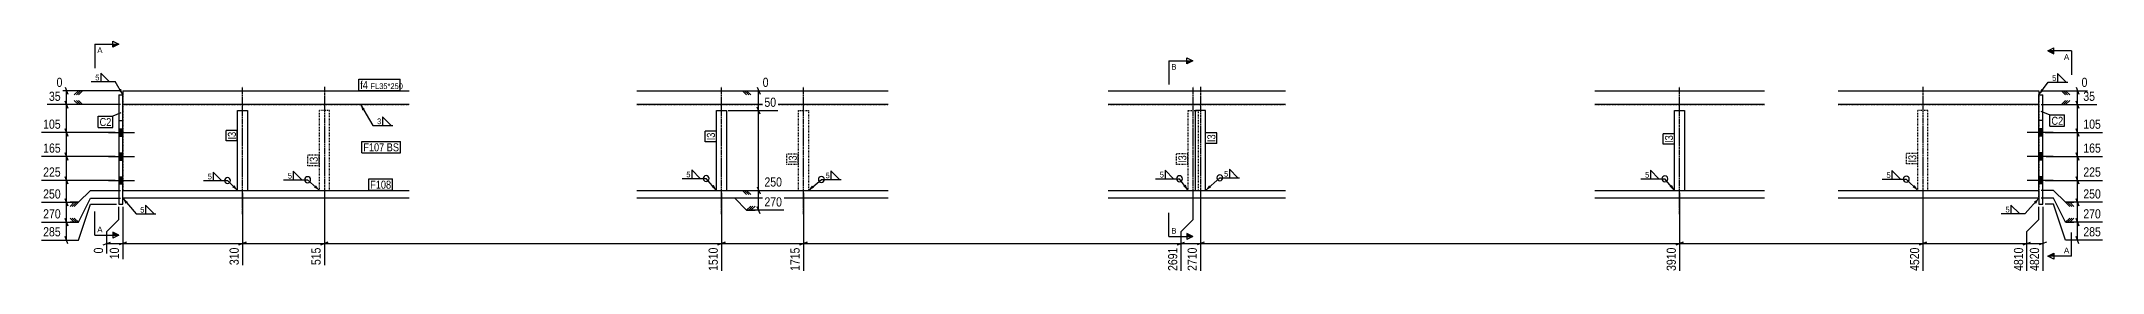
# Model space of a CAD drawing. Header units: millimetres. Extents: x 9 to 44382, y 10 to 1769.
# Drawn here: x 39218 to 44382, y 10 to 591 of the extents above; entities that cross this region are included whole.
import ezdxf

# ---------------------------------------------------------------- set-up
doc = ezdxf.new("R2010")
doc.units = ezdxf.units.MM
doc.linetypes.add('DXK_LINE_DOT2', pattern=[3.9198, 1.9599, -1.9599])
doc.linetypes.add('DXK_LINE_DOT3', pattern=[5.9187, 2.979, -0.9799, 0.9799, -0.9799])
for name, color, linetype in [('MÅLSÆTNING', 7, 'Continuous'), ('STÅL', 7, 'Continuous'), ('TEKST', 7, 'Continuous')]:
    doc.layers.add(name, color=color, linetype=linetype)
doc.styles.add('Arial', font='ARIAL.TTF', dxfattribs={"height": 0.2})
doc.styles.add('Arial Narrow', font='ARIALN.TTF', dxfattribs={"height": 0.2})

msp = doc.modelspace()

# ---------------------------------------------------------------- hatches: boundary and pattern name
at = {"layer": 'STÅL', "linetype": 'Continuous'}
for points in [[(39422.4, 352.6), (39422.4, 370.6), (39412.4, 370.6), (39412.4, 352.6)], [(39422.4, 352.6), (39422.4, 370.6), (39412.4, 370.6), (39412.4, 352.6)], [(44232.4, 352.6), (44232.4, 370.6), (44222.4, 370.6), (44222.4, 352.6)], [(44232.4, 352.6), (44232.4, 370.6), (44222.4, 370.6), (44222.4, 352.6)], [(39422.4, 292.6), (39422.4, 310.6), (39412.4, 310.6), (39412.4, 292.6)], [(39422.4, 292.6), (39422.4, 310.6), (39412.4, 310.6), (39412.4, 292.6)], [(44232.4, 292.6), (44232.4, 310.6), (44222.4, 310.6), (44222.4, 292.6)], [(44232.4, 292.6), (44232.4, 310.6), (44222.4, 310.6), (44222.4, 292.6)], [(39422.4, 232.6), (39422.4, 250.6), (39412.4, 250.6), (39412.4, 232.6)], [(39422.4, 232.6), (39422.4, 250.6), (39412.4, 250.6), (39412.4, 232.6)], [(44232.4, 232.6), (44232.4, 250.6), (44222.4, 250.6), (44222.4, 232.6)], [(44232.4, 232.6), (44232.4, 250.6), (44222.4, 250.6), (44222.4, 232.6)]]:
    msp.add_hatch(color=96, dxfattribs=at).paths.add_polyline_path(points)
at = {"layer": 'TEKST', "linetype": 'Continuous'}
for points in [[(39418.1, 471.4), (39422.4, 456.6), (39411.6, 467.6)], [(40022.5, 416.8), (40018.1, 431.6), (40029, 420.6)], [(40022.5, 416.8), (40018.1, 431.6), (40029, 420.6)], [(39701.8, 229.8), (39709.9, 216.6), (39696.6, 224.4)], [(39906.3, 229.4), (39914.9, 216.6), (39901.3, 223.9)], [(40902.8, 230.3), (40909.9, 216.6), (40897.2, 225.4)], [(41153.8, 223.4), (41139.9, 216.6), (41149, 229.1)], [(42085.1, 230.9), (42090.9, 216.6), (42079.1, 226.5)], [(42148.6, 223.7), (42134.9, 216.6), (42143.7, 229.3)], [(43303.1, 230.5), (43309.9, 216.6), (43297.4, 225.6)], [(43911.3, 229.7), (43919.5, 216.6), (43906.1, 224.3)], [(39429.4, 182.8), (39422.4, 196.6), (39435, 187.6)], [(44209.6, 187.9), (44222.4, 196.6), (44215.2, 182.9)]]:
    msp.add_hatch(color=3, dxfattribs=at).paths.add_polyline_path(points)

# ---------------------------------------------------------------- linework, layer by layer
at = {"layer": 'MÅLSÆTNING', "color": 7, "linetype": 'Continuous'}
for p, q in [((39416.4, 466.6), (39256.5, 466.6)), ((39277.7, 475.6), (39284.9, 457.6)), ((39281.3, 431.6), (39281.3, 466.6)), ((39311.3, 466.6), (39300.8, 456.1)), ((39321.8, 466.6), (39300.8, 466.6)), ((39316.6, 466.6), (39306.1, 456.1)), ((39321.8, 466.6), (39311.3, 456.1)), ((40948.7, 466.6), (41040, 466.6)), ((40974.7, 466.6), (40985.2, 456.1)), ((40974.7, 466.6), (40995.7, 466.6)), ((40979.9, 466.6), (40990.4, 456.1)), ((40985.2, 466.6), (40995.7, 456.1)), ((41011.6, 475.6), (41018.8, 457.6)), ((41015.2, 416.6), (41015.2, 466.6)), ((44278.6, 466.6), (44289.1, 456.1)), ((44278.6, 466.6), (44299.6, 466.6)), ((44283.9, 466.6), (44294.4, 456.1)), ((44289.1, 466.6), (44299.6, 456.1)), ((39416.4, 431.6), (39233.1, 431.6)), ((39416.4, 431.6), (39233.1, 431.6)), ((39284.9, 422.6), (39277.7, 440.6)), ((39311.3, 431.6), (39300.8, 442.1)), ((39311.3, 431.6), (39300.8, 442.1)), ((39321.8, 431.6), (39300.8, 431.6)), ((39321.8, 431.6), (39300.8, 431.6)), ((39316.6, 431.6), (39306.1, 442.1)), ((39316.6, 431.6), (39306.1, 442.1)), ((39321.8, 431.6), (39311.3, 442.1)), ((39321.8, 431.6), (39311.3, 442.1)), ((40939.2, 416.6), (41063.4, 416.6)), ((40939.2, 416.6), (41063.4, 416.6)), ((41018.8, 407.6), (41011.6, 425.6)), ((41018.8, 407.6), (41011.6, 425.6)), ((41015.2, 216.6), (41015.2, 416.6)), ((44228.4, 431.6), (44367.3, 431.6)), ((44278.6, 431.6), (44289.1, 442.1)), ((44278.6, 431.6), (44289.1, 442.1)), ((44278.6, 431.6), (44299.6, 431.6)), ((44278.6, 431.6), (44299.6, 431.6)), ((44283.9, 431.6), (44294.4, 442.1)), ((44283.9, 431.6), (44294.4, 442.1)), ((44289.1, 431.6), (44299.6, 442.1)), ((44289.1, 431.6), (44299.6, 442.1)), ((44315.5, 440.6), (44322.7, 422.6)), ((44319.1, 361.6), (44319.1, 431.6)), ((44238.4, 361.6), (44382, 361.6)), ((44322.7, 352.6), (44315.5, 370.6)), ((44315.5, 310.6), (44322.7, 292.6)), ((44240.9, 301.6), (44382, 301.6)), ((44319.1, 241.6), (44319.1, 301.6)), ((39311.3, 186.6), (39341.3, 216.6)), ((39311.3, 186.6), (39341.3, 216.6)), ((39341.3, 216.6), (39416.4, 216.6)), ((39341.3, 216.6), (39416.4, 216.6)), ((39722.4, 210.6), (39722.4, 29)), ((39722.4, 210.6), (39722.4, 29)), ((39927.4, 210.6), (39927.4, 29)), ((39927.4, 210.6), (39927.4, 29)), ((40922.4, 210.6), (40922.4, 14.4)), ((40922.4, 210.6), (40922.4, 14.4)), ((40948.7, 216.6), (41078, 216.6)), ((40948.7, 216.6), (41078, 216.6)), ((40974.7, 216.6), (40985.2, 206.1)), ((40974.7, 216.6), (40995.7, 216.6)), ((40974.7, 216.6), (40985.2, 206.1)), ((40974.7, 216.6), (40995.7, 216.6)), ((40979.9, 216.6), (40990.4, 206.1)), ((40979.9, 216.6), (40990.4, 206.1)), ((40985.2, 216.6), (40995.7, 206.1)), ((40985.2, 216.6), (40995.7, 206.1)), ((41011.6, 225.6), (41018.8, 207.6)), ((41011.6, 225.6), (41018.8, 207.6)), ((41015.2, 166.6), (41015.2, 216.6)), ((41127.4, 210.6), (41127.4, 14.4)), ((41127.4, 210.6), (41127.4, 14.4)), ((42103.4, 143.1), (42103.4, 210.6)), ((42103.4, 143.1), (42103.4, 210.6)), ((42122.4, 210.6), (42122.4, 14.4)), ((42122.4, 210.6), (42122.4, 14.4)), ((43322.4, 210.6), (43322.4, 14.4)), ((43322.4, 210.6), (43322.4, 14.4)), ((43932, 210.6), (43932, 14.4)), ((43932, 210.6), (43932, 14.4)), ((44259.1, 216.6), (44228.4, 216.6)), ((44259.1, 216.6), (44228.4, 216.6)), ((44238.4, 241.6), (44382, 241.6)), ((44238.4, 241.6), (44382, 241.6)), ((44289.1, 186.6), (44259.1, 216.6)), ((44289.1, 186.6), (44259.1, 216.6)), ((44322.7, 232.6), (44315.5, 250.6)), ((44315.5, 250.6), (44322.7, 232.6)), ((44319.1, 186.6), (44319.1, 241.6)), ((39311.3, 186.6), (39300.8, 176.1)), ((39311.3, 186.6), (39300.8, 176.1)), ((39311.3, 136.6), (39341.3, 196.6)), ((39311.3, 136.6), (39341.3, 196.6)), ((39311.3, 91.6), (39341.3, 181.6)), ((39341.3, 196.6), (39416.4, 196.6)), ((39341.3, 196.6), (39416.4, 196.6)), ((39341.3, 181.6), (39406.4, 181.6)), ((39412.4, 143.1), (39412.4, 175.6)), ((39422.4, 175.6), (39422.4, 43.7)), ((39422.4, 175.6), (39422.4, 43.7)), ((40955.2, 196.6), (40948.7, 196.6)), ((40985.2, 166.6), (40955.2, 196.6)), ((40985.2, 166.6), (40995.7, 177.1)), ((41078, 166.6), (40985.2, 166.6)), ((40985.2, 166.6), (41006.2, 166.6)), ((40990.4, 166.6), (41000.9, 177.1)), ((40995.7, 166.6), (41006.2, 177.1)), ((41018.8, 157.6), (41011.6, 175.6)), ((44222.4, 143.1), (44222.4, 175.6)), ((44222.4, 143.1), (44222.4, 175.6)), ((44259.1, 196.6), (44228.4, 196.6)), ((44259.1, 196.6), (44228.4, 196.6)), ((44232.4, 175.6), (44232.4, 14.4)), ((44259.1, 181.6), (44238.4, 181.6)), ((44289.1, 136.6), (44259.1, 196.6)), ((44289.1, 136.6), (44259.1, 196.6)), ((44289.1, 91.6), (44259.1, 181.6)), ((44382, 186.6), (44289.1, 186.6)), ((44289.1, 186.6), (44299.6, 176.1)), ((44289.1, 186.6), (44310.1, 186.6)), ((44382, 186.6), (44289.1, 186.6)), ((44289.1, 186.6), (44299.6, 176.1)), ((44289.1, 186.6), (44310.1, 186.6)), ((44294.4, 186.6), (44304.9, 176.1)), ((44294.4, 186.6), (44304.9, 176.1)), ((44299.6, 186.6), (44310.1, 176.1)), ((44299.6, 186.6), (44310.1, 176.1)), ((44322.7, 177.6), (44315.5, 195.6)), ((44315.5, 195.6), (44322.7, 177.6)), ((44319.1, 136.6), (44319.1, 186.6)), ((39218.5, 136.6), (39311.3, 136.6)), ((39277.7, 145.6), (39284.9, 127.6)), ((39281.3, 91.6), (39281.3, 136.6)), ((39300.8, 136.6), (39290.3, 147.1)), ((39311.3, 136.6), (39290.3, 136.6)), ((39306.1, 136.6), (39295.6, 147.1)), ((39311.3, 136.6), (39300.8, 147.1)), ((39311.3, 136.6), (39300.8, 147.1)), ((39382.4, 113.1), (39412.4, 143.1)), ((39382.4, 58.3), (39382.4, 113.1)), ((42073.4, 113.1), (42103.4, 143.1)), ((42073.4, 113.1), (42103.4, 143.1)), ((42073.4, 14.4), (42073.4, 113.1)), ((44192.4, 113.1), (44222.4, 143.1)), ((44192.4, 113.1), (44222.4, 143.1)), ((44192.4, 14.4), (44192.4, 113.1)), ((44289.1, 136.6), (44299.6, 147.1)), ((44289.1, 136.6), (44299.6, 147.1)), ((44382, 136.6), (44289.1, 136.6)), ((44289.1, 136.6), (44310.1, 136.6)), ((44382, 136.6), (44289.1, 136.6)), ((44289.1, 136.6), (44310.1, 136.6)), ((44294.4, 136.6), (44304.9, 147.1)), ((44294.4, 136.6), (44304.9, 147.1)), ((44299.6, 136.6), (44310.1, 147.1)), ((44299.6, 136.6), (44310.1, 147.1)), ((44322.7, 127.6), (44315.5, 145.6)), ((44315.5, 145.6), (44322.7, 127.6)), ((44319.1, 91.6), (44319.1, 136.6)), ((39218.5, 91.6), (39311.3, 91.6)), ((39284.9, 82.6), (39277.7, 100.6)), ((39373.4, 79.5), (39391.4, 86.7)), ((39382.4, 83.1), (39422.4, 83.1)), ((39431.4, 86.7), (39413.4, 79.5)), ((39431.4, 86.7), (39413.4, 79.5)), ((39422.4, 83.1), (39722.4, 83.1)), ((39731.4, 86.7), (39713.4, 79.5)), ((39713.4, 79.5), (39731.4, 86.7)), ((39722.4, 83.1), (39927.4, 83.1)), ((39936.4, 86.7), (39918.4, 79.5)), ((39918.4, 79.5), (39936.4, 86.7)), ((39927.4, 83.1), (40922.4, 83.1)), ((40931.4, 86.7), (40913.4, 79.5)), ((40913.4, 79.5), (40931.4, 86.7)), ((40922.4, 83.1), (41127.4, 83.1)), ((41136.4, 86.7), (41118.4, 79.5)), ((41118.4, 79.5), (41136.4, 86.7)), ((41127.4, 83.1), (42073.4, 83.1)), ((42064.4, 79.5), (42082.4, 86.7)), ((42131.4, 86.7), (42113.4, 79.5)), ((42131.4, 86.7), (42113.4, 79.5)), ((42122.4, 83.1), (43322.4, 83.1)), ((43331.4, 86.7), (43313.4, 79.5)), ((43313.4, 79.5), (43331.4, 86.7)), ((43322.4, 83.1), (43932, 83.1)), ((43941, 86.7), (43923, 79.5)), ((43923, 79.5), (43941, 86.7)), ((44183.4, 79.5), (44201.4, 86.7)), ((44192.4, 83.1), (44232.4, 83.1)), ((44241.4, 86.7), (44223.4, 79.5)), ((44382, 91.6), (44289.1, 91.6)), ((44322.7, 82.6), (44315.5, 100.6))]:
    msp.add_line(p, q, dxfattribs=at)
at = {"layer": 'STÅL', "color": 2, "linetype": 'Continuous'}
for p, q in [((39422.4, 466.6), (39422.4, 456.6)), ((39422.4, 466.6), (40139.9, 466.6)), ((40709.9, 466.6), (41339.9, 466.6)), ((41890.9, 466.6), (42334.9, 466.6)), ((43109.9, 466.6), (43534.9, 466.6)), ((43719.5, 466.6), (44222.4, 466.6)), ((44222.4, 466.6), (44222.4, 456.6)), ((39412.4, 456.6), (39412.4, 181.6)), ((39412.4, 456.6), (39422.4, 456.6)), ((39422.4, 216.6), (39422.4, 456.6)), ((40139.9, 431.6), (39422.4, 431.6)), ((39709.9, 216.6), (39709.9, 416.6)), ((39709.9, 416.6), (39734.9, 416.6)), ((39734.9, 416.6), (39734.9, 216.6)), ((41339.9, 431.6), (40709.9, 431.6)), ((40909.9, 216.6), (40909.9, 416.6)), ((40909.9, 416.6), (40934.9, 416.6)), ((40934.9, 416.6), (40934.9, 216.6)), ((42334.9, 431.6), (41890.9, 431.6)), ((42109.9, 216.6), (42109.9, 416.6)), ((42134.9, 416.6), (42109.9, 416.6)), ((42134.9, 216.6), (42134.9, 416.6)), ((43534.9, 431.6), (43109.9, 431.6)), ((43309.9, 216.6), (43309.9, 416.6)), ((43309.9, 416.6), (43334.9, 416.6)), ((43334.9, 416.6), (43334.9, 216.6)), ((44222.4, 431.6), (43719.5, 431.6)), ((44222.4, 216.6), (44222.4, 456.6)), ((44222.4, 456.6), (44232.4, 456.6)), ((44232.4, 181.6), (44232.4, 456.6)), ((39412.4, 391.6), (39422.4, 391.6)), ((44232.4, 391.6), (44222.4, 391.6)), ((39422.4, 196.6), (39422.4, 216.6)), ((39422.4, 216.6), (40139.9, 216.6)), ((40709.9, 216.6), (41339.9, 216.6)), ((41890.9, 216.6), (42334.9, 216.6)), ((43109.9, 216.6), (43534.9, 216.6)), ((43719.5, 216.6), (44222.4, 216.6)), ((44222.4, 216.6), (44222.4, 196.6)), ((39412.4, 181.6), (39422.4, 181.6)), ((39422.4, 181.6), (39422.4, 196.6)), ((40139.9, 196.6), (39422.4, 196.6)), ((41339.9, 196.6), (40709.9, 196.6)), ((42334.9, 196.6), (41890.9, 196.6)), ((43534.9, 196.6), (43109.9, 196.6)), ((44222.4, 196.6), (43719.5, 196.6)), ((44222.4, 196.6), (44222.4, 181.6)), ((44222.4, 181.6), (44232.4, 181.6))]:
    msp.add_line(p, q, dxfattribs=at)
at = {"layer": 'STÅL', "color": 7, "linetype": 'DXK_LINE_DOT3'}
for p, q in [((39722.4, 156.6), (39722.4, 476.6)), ((39927.4, 476.6), (39927.4, 156.6)), ((40922.4, 156.6), (40922.4, 476.6)), ((41127.4, 156.6), (41127.4, 476.6)), ((42103.4, 156.6), (42103.4, 476.6)), ((42122.4, 476.6), (42122.4, 156.6)), ((43322.4, 156.6), (43322.4, 476.6)), ((43932, 476.6), (43932, 156.6))]:
    msp.add_line(p, q, dxfattribs=at)
at = {"layer": 'STÅL', "color": 7, "linetype": 'DXK_LINE_DOT2'}
for p, q in [((39422.4, 456.6), (39422.4, 431.6)), ((39422.4, 431.6), (39422.4, 216.6)), ((39422.4, 431.6), (40139.9, 431.6)), ((39914.9, 216.6), (39914.9, 416.6)), ((39939.9, 416.6), (39914.9, 416.6)), ((39939.9, 216.6), (39939.9, 416.6)), ((40709.9, 431.6), (41339.9, 431.6)), ((40933.3, 416.6), (40933.2, 416.6)), ((41114.9, 216.6), (41114.9, 416.6)), ((41114.9, 416.6), (41139.9, 416.6)), ((41139.9, 416.6), (41139.9, 216.6)), ((41890.9, 431.6), (42334.9, 431.6)), ((42090.9, 216.6), (42090.9, 416.6)), ((42090.9, 416.6), (42111.6, 416.6)), ((42111.6, 416.6), (42111.6, 416.6)), ((42111.6, 416.6), (42115.9, 416.6)), ((42115.9, 416.6), (42115.9, 216.6)), ((43109.9, 431.6), (43534.9, 431.6)), ((43333.3, 416.6), (43333.2, 416.6)), ((43719.5, 431.6), (44222.4, 431.6)), ((43919.5, 216.6), (43919.5, 416.6)), ((43944.5, 416.6), (43919.5, 416.6)), ((43944.5, 216.6), (43944.5, 416.6)), ((44222.4, 456.6), (44222.4, 431.6)), ((44222.4, 431.6), (44222.4, 216.6)), ((39422.4, 216.6), (40139.9, 216.6)), ((39422.4, 196.6), (39422.4, 216.6)), ((40709.9, 216.6), (41339.9, 216.6)), ((41890.9, 216.6), (42334.9, 216.6)), ((43109.9, 216.6), (43534.9, 216.6)), ((43719.5, 216.6), (44222.4, 216.6)), ((44222.4, 196.6), (44222.4, 216.6))]:
    msp.add_line(p, q, dxfattribs=at)
at = {"layer": 'STÅL', "color": 96, "linetype": 'Continuous'}
for p, q in [((39386.4, 361.6), (39451.4, 361.6)), ((39386.4, 361.6), (39451.4, 361.6)), ((39412.4, 370.6), (39422.4, 370.6)), ((39412.4, 370.6), (39422.4, 370.6)), ((44258.4, 361.6), (44193.4, 361.6)), ((44258.4, 361.6), (44193.4, 361.6)), ((44232.4, 370.6), (44222.4, 370.6)), ((44232.4, 370.6), (44222.4, 370.6)), ((39412.4, 352.6), (39422.4, 352.6)), ((39412.4, 352.6), (39422.4, 352.6)), ((39412.4, 310.6), (39422.4, 310.6)), ((39412.4, 310.6), (39422.4, 310.6)), ((44232.4, 352.6), (44222.4, 352.6)), ((44232.4, 352.6), (44222.4, 352.6)), ((44232.4, 310.6), (44222.4, 310.6)), ((44232.4, 310.6), (44222.4, 310.6)), ((39386.4, 301.6), (39451.4, 301.6)), ((39386.4, 301.6), (39451.4, 301.6)), ((39412.4, 292.6), (39422.4, 292.6)), ((39412.4, 292.6), (39422.4, 292.6)), ((44258.4, 301.6), (44193.4, 301.6)), ((44258.4, 301.6), (44193.4, 301.6)), ((44232.4, 292.6), (44222.4, 292.6)), ((44232.4, 292.6), (44222.4, 292.6)), ((39386.4, 241.6), (39451.4, 241.6)), ((39386.4, 241.6), (39451.4, 241.6)), ((39412.4, 250.6), (39422.4, 250.6)), ((39412.4, 250.6), (39422.4, 250.6)), ((39412.4, 232.6), (39422.4, 232.6)), ((39412.4, 232.6), (39422.4, 232.6)), ((44258.4, 241.6), (44193.4, 241.6)), ((44258.4, 241.6), (44193.4, 241.6)), ((44232.4, 250.6), (44222.4, 250.6)), ((44232.4, 250.6), (44222.4, 250.6)), ((44232.4, 232.6), (44222.4, 232.6)), ((44232.4, 232.6), (44222.4, 232.6))]:
    msp.add_line(p, q, dxfattribs=at)
at = {"layer": 'TEKST', "color": 3, "linetype": 'Continuous'}
for p, q in [((39422.4, 456.6), (39403.2, 489.4)), ((39709.9, 216.6), (39684.8, 241.2)), ((39914.9, 216.6), (39885.5, 243.2)), ((40909.9, 216.6), (40883.7, 246.3)), ((42090.9, 216.6), (42069.6, 245.8)), ((43309.9, 216.6), (43285.5, 245.5)), ((43919.5, 216.6), (43890.2, 244.7)), ((44222.4, 196.6), (44188.2, 158.2))]:
    msp.add_line(p, q, dxfattribs=at)
for centre, start, end in [((39684.8, 241.2), 90, 270), ((39684.8, 241.2), 270, 90), ((39885.5, 243.2), 90, 270), ((39885.5, 243.2), 270, 90), ((40883.7, 246.3), 90, 270), ((40883.7, 246.3), 270, 90), ((42069.6, 245.8), 90, 270), ((42069.6, 245.8), 270, 90), ((43285.5, 245.5), 90, 270), ((43285.5, 245.5), 270, 90), ((43890.2, 244.7), 90, 270), ((43890.2, 244.7), 270, 90)]:
    msp.add_arc(centre, 7.5, start, end, dxfattribs=at)

# ---------------------------------------------------------------- wipeouts: each hides what was drawn before it
at = {"color": 0, "linetype": 'Continuous'}
for points in [[(39371.8, 560.9), (39371.8, 575.9), (39358.4, 575.9), (39358.4, 560.9)], [(42062.3, 519.4), (42062.3, 534.4), (42048.9, 534.4), (42048.9, 519.4)], [(44298.4, 544), (44298.4, 559), (44279.5, 559), (44279.5, 544)]]:
    msp.add_wipeout(points, dxfattribs=at).dxf.layer = 'TEKST'
at = {"color": 0}
for points in [[(40069.8, 381.5), (40069.8, 398.9), (40058.3, 398.9), (40058.3, 381.5)], [(40077.3, 314.5), (40077.3, 335.5), (40024.9, 335.5), (40024.9, 314.5)], [(39645.5, 243), (39645.5, 260.4), (39634, 260.4), (39634, 243)], [(39846.2, 245), (39846.2, 262.4), (39834.6, 262.4), (39834.6, 245)], [(40844.4, 248.1), (40844.4, 265.5), (40832.9, 265.5), (40832.9, 248.1)], [(41193.3, 245.7), (41193.3, 263.1), (41181.8, 263.1), (41181.8, 245.7)], [(42030.3, 247.6), (42030.3, 265), (42018.8, 265), (42018.8, 247.6)], [(42191.4, 249.9), (42191.4, 267.3), (42179.9, 267.3), (42179.9, 249.9)], [(43246.2, 247.3), (43246.2, 264.7), (43234.7, 264.7), (43234.7, 247.3)], [(43850.9, 246.5), (43850.9, 263.9), (43839.4, 263.9), (43839.4, 246.5)]]:
    msp.add_wipeout(points, dxfattribs=at).dxf.layer = 'TEKST'

# ---------------------------------------------------------------- next in the draw order: hatches: boundary and pattern name
at = {"layer": 'TEKST', "linetype": 'Continuous'}
for points in [[(39397.4, 575.9), (39397.4, 583.4), (39412.4, 583.4)], [(42087.9, 534.4), (42087.9, 541.9), (42102.9, 541.9)], [(44259.4, 566.5), (44259.4, 559), (44244.4, 566.5)]]:
    msp.add_hatch(color=30, dxfattribs=at).paths.add_polyline_path(points)

# ---------------------------------------------------------------- next in the draw order: linework, layer by layer
at = {"layer": 'TEKST', "color": 7, "linetype": 'Continuous'}
for p, q in [((39352.4, 583.4), (39352.4, 523.4)), ((39352.4, 583.4), (39412.4, 583.4)), ((42042.9, 541.9), (42042.9, 481.9)), ((42042.9, 541.9), (42102.9, 541.9)), ((44304.4, 566.5), (44244.4, 566.5))]:
    msp.add_line(p, q, dxfattribs=at)
at = {"layer": 'TEKST', "color": 30, "linetype": 'Continuous'}
for p, q in [((39397.4, 575.9), (39397.4, 590.9)), ((39397.4, 590.9), (39412.4, 583.4)), ((39412.4, 583.4), (39397.4, 575.9)), ((44244.4, 566.5), (44259.4, 574)), ((44259.4, 559), (44259.4, 574)), ((42087.9, 534.4), (42087.9, 549.4)), ((42087.9, 549.4), (42102.9, 541.9)), ((42102.9, 541.9), (42087.9, 534.4)), ((44244.4, 566.5), (44259.4, 559))]:
    msp.add_line(p, q, dxfattribs=at)
at = {"layer": 'TEKST', "color": 3, "linetype": 'Continuous'}
for p, q in [((40018.1, 431.6), (40049, 379.7)), ((40018.1, 431.6), (40049, 379.7)), ((40049, 379.7), (40098.6, 379.7)), ((40094.3, 379.7), (40072.9, 401.1)), ((40072.9, 401.1), (40072.9, 379.7)), ((40072.9, 379.7), (40094.3, 379.7)), ((39670, 241.2), (39648.6, 262.6)), ((39648.6, 262.6), (39648.6, 241.2)), ((39870.7, 243.2), (39849.3, 264.7)), ((39849.3, 264.7), (39849.3, 243.2)), ((40868.9, 246.3), (40847.5, 267.7)), ((40847.5, 267.7), (40847.5, 246.3)), ((41217.8, 243.9), (41196.4, 265.4)), ((41196.4, 265.4), (41196.4, 243.9)), ((42054.8, 245.8), (42033.4, 267.2)), ((42033.4, 267.2), (42033.4, 245.8)), ((42215.9, 248.1), (42194.5, 269.5)), ((42194.5, 269.5), (42194.5, 248.1)), ((43270.7, 245.5), (43249.3, 266.9)), ((43249.3, 266.9), (43249.3, 245.5)), ((43875.4, 244.7), (43854, 266.1)), ((43854, 266.1), (43854, 244.7)), ((39624.7, 241.2), (39684.8, 241.2)), ((39648.6, 241.2), (39670, 241.2)), ((39825.3, 243.2), (39885.5, 243.2)), ((39849.3, 243.2), (39870.7, 243.2)), ((40823.6, 246.3), (40883.7, 246.3)), ((40847.5, 246.3), (40868.9, 246.3)), ((41139.9, 216.6), (41172.5, 243.9)), ((41172.5, 243.9), (41222.1, 243.9)), ((41196.4, 243.9), (41217.8, 243.9)), ((42009.5, 245.8), (42069.6, 245.8)), ((42033.4, 245.8), (42054.8, 245.8)), ((42134.9, 216.6), (42170.6, 248.1)), ((42170.6, 248.1), (42220.2, 248.1)), ((42194.5, 248.1), (42215.9, 248.1)), ((43225.4, 245.5), (43285.5, 245.5)), ((43249.3, 245.5), (43270.7, 245.5)), ((43830.1, 244.7), (43890.2, 244.7)), ((43854, 244.7), (43875.4, 244.7))]:
    msp.add_line(p, q, dxfattribs=at)
for centre, start, end in [((41172.5, 243.9), 90, 270), ((41172.5, 243.9), 270, 90), ((42170.6, 248.1), 90, 270), ((42170.6, 248.1), 270, 90)]:
    msp.add_arc(centre, 7.5, start, end, dxfattribs=at)

# ---------------------------------------------------------------- next in the draw order: texts
at = {"layer": 'TEKST', "color": 3, "linetype": 'Continuous', "style": 'Arial'}
for s, height, p in [('A', 14.3, (39358.4, 560.9)), ('B', 14.3, (42048.9, 519.4)), (' A', 14.33, (44279.5, 544))]:
    msp.add_text(s, height=height, dxfattribs=at).set_placement(p)
at = {"layer": 'TEKST', "color": 3, "style": 'Arial Narrow'}
for s, p in [('3', (40059.5, 382.7)), ('5', (39635.2, 244.2)), ('5', (39835.8, 246.2)), ('5', (40834.1, 249.3)), ('5', (41183, 246.9)), ('5', (42020, 248.8)), ('5', (42181.1, 251.1)), ('5', (43235.9, 248.5)), ('5', (43840.6, 247.7))]:
    msp.add_text(s, height=14.3, dxfattribs=at).set_placement(p)

# ---------------------------------------------------------------- next in the draw order: wipeouts: each hides what was drawn before it
at = {"color": 0, "linetype": 'Continuous'}
for points, layer in [([(39275.9, 471.4), (39275.9, 505), (39251.7, 505), (39251.7, 471.4)], 'MÅLSÆTNING'), ([(41044.8, 471.4), (41044.8, 505), (41020.6, 505), (41020.6, 471.4)], 'MÅLSÆTNING'), ([(44367.8, 436.4), (44367.8, 470), (44328.9, 470), (44328.9, 436.4)], 'MÅLSÆTNING'), ([(44382.4, 306.4), (44382.4, 340), (44328.9, 340), (44328.9, 306.4)], 'MÅLSÆTNING'), ([(41078.4, 221.4), (41078.4, 255), (41025, 255), (41025, 221.4)], 'MÅLSÆTNING'), ([(39271.5, 141.4), (39271.5, 175), (39218.1, 175), (39218.1, 141.4)], 'MÅLSÆTNING'), ([(39417.6, 77.7), (39384, 77.7), (39384, 38.8), (39417.6, 38.8)], 'MÅLSÆTNING'), ([(39717.6, 77.7), (39684, 77.7), (39684, 24.2), (39717.6, 24.2)], 'MÅLSÆTNING'), ([(39922.6, 77.7), (39889, 77.7), (39889, 24.2), (39922.6, 24.2)], 'MÅLSÆTNING'), ([(40917.6, 77.7), (40884, 77.7), (40884, 9.6), (40917.6, 9.6)], 'MÅLSÆTNING'), ([(41122.6, 77.7), (41089, 77.7), (41089, 9.6), (41122.6, 9.6)], 'MÅLSÆTNING'), ([(42068.6, 77.7), (42035, 77.7), (42035, 9.6), (42068.6, 9.6)], 'MÅLSÆTNING'), ([(43317.6, 77.7), (43284, 77.7), (43284, 9.6), (43317.6, 9.6)], 'MÅLSÆTNING'), ([(44227.6, 77.7), (44194, 77.7), (44194, 9.6), (44227.6, 9.6)], 'MÅLSÆTNING'), ([(39371.8, 111.3), (39371.8, 126.3), (39358.4, 126.3), (39358.4, 111.3)], 'TEKST'), ([(44298.4, 58.6), (44298.4, 73.6), (44279.5, 73.6), (44279.5, 58.6)], 'TEKST')]:
    msp.add_wipeout(points, dxfattribs=at).dxf.layer = layer
at = {"color": 0}
for points in [[(40036.4, 470.8), (40036.4, 491.8), (40017.2, 491.8), (40017.2, 470.8)], [(39705.7, 363.5), (39684.7, 363.5), (39684.7, 344.3), (39705.7, 344.3)], [(40077.3, 314.5), (40077.3, 335.5), (40024.9, 335.5), (40024.9, 314.5)], [(40905.7, 361.4), (40884.7, 361.4), (40884.7, 342.2), (40905.7, 342.2)], [(42159.3, 357), (42138.3, 357), (42138.3, 337.8), (42159.3, 337.8)], [(43305.7, 354.9), (43284.7, 354.9), (43284.7, 335.7), (43305.7, 335.7)], [(41110.7, 304.1), (41089.7, 304.1), (41089.7, 284.9), (41110.7, 284.9)], [(40094.6, 220.8), (40094.6, 241.8), (40042.2, 241.8), (40042.2, 220.8)], [(39476.6, 159.6), (39476.6, 177), (39465, 177), (39465, 159.6)], [(44148.9, 160), (44148.9, 177.4), (44137.4, 177.4), (44137.4, 160)]]:
    msp.add_wipeout(points, dxfattribs=at).dxf.layer = 'TEKST'

# ---------------------------------------------------------------- next in the draw order: hatches: boundary and pattern name
at = {"layer": 'TEKST', "linetype": 'Continuous'}
for points in [[(39397.4, 103.8), (39397.4, 111.3), (39412.4, 103.8)], [(44259.4, 58.6), (44259.4, 51.1), (44244.4, 51.1)]]:
    msp.add_hatch(color=30, dxfattribs=at).paths.add_polyline_path(points)

# ---------------------------------------------------------------- next in the draw order: linework, layer by layer
at = {"layer": 'MÅLSÆTNING', "color": 7, "linetype": 'Continuous'}
for p, q in [((44228.4, 466.6), (44344, 466.6)), ((44315.5, 475.6), (44322.7, 457.6)), ((44319.1, 431.6), (44319.1, 466.6)), ((44228.4, 431.6), (44367.3, 431.6)), ((44322.7, 422.6), (44315.5, 440.6)), ((44238.4, 361.6), (44382, 361.6)), ((44315.5, 370.6), (44322.7, 352.6)), ((44319.1, 301.6), (44319.1, 361.6)), ((44322.7, 292.6), (44315.5, 310.6)), ((44240.9, 301.6), (44382, 301.6)), ((39218.5, 186.6), (39311.3, 186.6)), ((39277.7, 195.6), (39284.9, 177.6)), ((39300.8, 186.6), (39290.3, 176.1)), ((39311.3, 186.6), (39290.3, 186.6)), ((39306.1, 186.6), (39295.6, 176.1)), ((42073.4, 14.4), (42073.4, 113.1)), ((44192.4, 14.4), (44192.4, 113.1)), ((42064.4, 79.5), (42082.4, 86.7)), ((42073.4, 83.1), (42122.4, 83.1)), ((43932, 83.1), (44192.4, 83.1)), ((44183.4, 79.5), (44201.4, 86.7))]:
    msp.add_line(p, q, dxfattribs=at)
at = {"layer": 'TEKST', "color": 7, "linetype": 'Continuous'}
for p, q in [((40021.3, 310.9), (40021.3, 339.1)), ((39352.4, 103.8), (39352.4, 163.8)), ((39352.4, 103.8), (39412.4, 103.8)), ((44304.4, 51.1), (44244.4, 51.1))]:
    msp.add_line(p, q, dxfattribs=at)
at = {"layer": 'TEKST', "color": 3, "linetype": 'Continuous'}
for p, q in [((39422.4, 196.6), (39455.7, 157.8)), ((39455.7, 157.8), (39505.4, 157.8)), ((39501.1, 157.8), (39479.6, 179.2)), ((39479.6, 179.2), (39479.6, 157.8)), ((39479.6, 157.8), (39501.1, 157.8)), ((44128.1, 158.2), (44188.2, 158.2)), ((44173.5, 158.2), (44152, 179.7)), ((44152, 179.7), (44152, 158.2)), ((44152, 158.2), (44173.5, 158.2))]:
    msp.add_line(p, q, dxfattribs=at)
at = {"layer": 'TEKST', "color": 30, "linetype": 'Continuous'}
for p, q in [((39412.4, 103.8), (39397.4, 111.3)), ((44244.4, 51.1), (44259.4, 58.6)), ((44259.4, 58.6), (44259.4, 43.6)), ((44259.4, 43.6), (44244.4, 51.1))]:
    msp.add_line(p, q, dxfattribs=at)

# ---------------------------------------------------------------- next in the draw order: texts
at = {"layer": 'MÅLSÆTNING', "color": 3, "linetype": 'Continuous', "style": 'Arial Narrow'}
for s, height, p in [('0', 22.9, (39256.5, 476.2)), ('0', 22.9, (41025.4, 476.2)), ('35', 22.91, (44333.7, 441.2)), ('165', 22.91, (44333.7, 311.2))]:
    msp.add_text(s, height=height, dxfattribs=at).set_placement(p)
for s, p in [('310', (39712.8, 29)), ('515', (39917.8, 29)), ('1510', (40912.8, 14.4)), ('1715', (41117.8, 14.4)), ('2691', (42063.8, 14.4)), ('3910', (43312.8, 14.4)), ('4820', (44222.8, 14.4))]:
    msp.add_text(s, height=22.91, rotation=90.0002, dxfattribs=at).set_placement(p)
at = {"layer": 'TEKST', "color": 3, "style": 'Arial Narrow'}
for p in [(39466.2, 160.8), (44138.6, 161.2)]:
    msp.add_text('5', height=14.3, dxfattribs=at).set_placement(p)
at = {"layer": 'TEKST', "color": 3, "linetype": 'Continuous', "style": 'Arial'}
for s, height, p in [('A', 14.3, (39358.4, 111.3)), (' A', 14.33, (44279.5, 58.6))]:
    msp.add_text(s, height=height, dxfattribs=at).set_placement(p)

# ---------------------------------------------------------------- next in the draw order: wipeouts: each hides what was drawn before it
at = {"color": 0, "linetype": 'Continuous'}
for points in [[(41078.4, 171.4), (41078.4, 205), (41025, 205), (41025, 171.4)], [(39271.5, 96.4), (39271.5, 130), (39218.1, 130), (39218.1, 96.4)], [(39377.6, 77.7), (39344, 77.7), (39344, 53.5), (39377.6, 53.5)]]:
    msp.add_wipeout(points, dxfattribs=at).dxf.layer = 'MÅLSÆTNING'
at = {"color": 0}
for points in [[(39363.9, 491.2), (39363.9, 508.6), (39352.3, 508.6), (39352.3, 491.2)], [(40036.4, 470.8), (40036.4, 491.8), (40017.2, 491.8), (40017.2, 470.8)], [(39705.7, 363.5), (39684.7, 363.5), (39684.7, 344.3), (39705.7, 344.3)], [(40114.3, 314.5), (40114.3, 335.5), (40083.6, 335.5), (40083.6, 314.5)], [(40905.7, 361.4), (40884.7, 361.4), (40884.7, 342.2), (40905.7, 342.2)], [(42159.3, 357), (42138.3, 357), (42138.3, 337.8), (42159.3, 337.8)], [(43305.7, 354.9), (43284.7, 354.9), (43284.7, 335.7), (43305.7, 335.7)], [(39910.7, 300.9), (39889.7, 300.9), (39889.7, 281.7), (39910.7, 281.7)], [(41110.7, 304.1), (41089.7, 304.1), (41089.7, 284.9), (41110.7, 284.9)], [(42086.7, 304.6), (42065.7, 304.6), (42065.7, 285.4), (42086.7, 285.4)], [(43915.3, 305.6), (43894.3, 305.6), (43894.3, 286.4), (43915.3, 286.4)], [(40094.6, 220.8), (40094.6, 241.8), (40042.2, 241.8), (40042.2, 220.8)]]:
    msp.add_wipeout(points, dxfattribs=at).dxf.layer = 'TEKST'

# ---------------------------------------------------------------- next in the draw order: linework, layer by layer
at = {"layer": 'MÅLSÆTNING', "color": 7, "linetype": 'Continuous'}
for p, q in [((39281.3, 136.6), (39281.3, 186.6)), ((39218.5, 136.6), (39311.3, 136.6)), ((39284.9, 127.6), (39277.7, 145.6)), ((39300.8, 136.6), (39290.3, 147.1)), ((39311.3, 136.6), (39290.3, 136.6)), ((39306.1, 136.6), (39295.6, 147.1))]:
    msp.add_line(p, q, dxfattribs=at)
at = {"layer": 'TEKST', "color": 3, "linetype": 'Continuous'}
for p, q in [((39343, 489.4), (39403.2, 489.4)), ((39388.4, 489.4), (39367, 510.8)), ((39367, 510.8), (39367, 489.4)), ((39367, 489.4), (39388.4, 489.4))]:
    msp.add_line(p, q, dxfattribs=at)
at = {"layer": 'TEKST', "color": 7, "linetype": 'Continuous'}
for p, q in [((40013.6, 467.2), (40013.6, 495.4)), ((39681.1, 340.7), (39681.1, 367.1)), ((39709.3, 367.1), (39681.1, 367.1)), ((39709.3, 340.7), (39709.3, 367.1)), ((40881.1, 338.6), (40881.1, 365)), ((40909.3, 365), (40881.1, 365)), ((40909.3, 338.6), (40909.3, 365)), ((39709.3, 340.7), (39681.1, 340.7)), ((40909.3, 338.6), (40881.1, 338.6)), ((42134.7, 334.2), (42134.7, 360.6)), ((42162.9, 360.6), (42134.7, 360.6)), ((42162.9, 334.2), (42134.7, 334.2)), ((42162.9, 334.2), (42162.9, 360.6)), ((43281.1, 332.1), (43281.1, 358.5)), ((43309.3, 358.5), (43281.1, 358.5)), ((43309.3, 332.1), (43281.1, 332.1)), ((43309.3, 332.1), (43309.3, 358.5)), ((40038.6, 245.4), (40098.2, 245.4)), ((40038.6, 217.2), (40038.6, 245.4)), ((40038.6, 217.2), (40098.2, 217.2)), ((40098.2, 217.2), (40098.2, 245.4))]:
    msp.add_line(p, q, dxfattribs=at)
at = {"layer": 'TEKST', "color": 7, "linetype": 'DXK_LINE_DOT2'}
for p, q in [((41086.1, 281.3), (41086.1, 307.7)), ((41114.3, 307.7), (41086.1, 307.7)), ((41114.3, 281.3), (41086.1, 281.3)), ((41114.3, 281.3), (41114.3, 307.7))]:
    msp.add_line(p, q, dxfattribs=at)
at = {"layer": 'TEKST', "color": 30, "linetype": 'Continuous'}
for p in [(39397.4, 111.3), (39412.4, 103.8)]:
    msp.add_line(p, (39397.4, 96.3), dxfattribs=at)

# ---------------------------------------------------------------- next in the draw order: texts
at = {"layer": 'MÅLSÆTNING', "color": 3, "linetype": 'Continuous', "style": 'Arial Narrow'}
for s, p in [('250', (41029.8, 226.2)), ('270', (39222.9, 146.2)), ('270', (41029.8, 176.2)), ('285', (39222.9, 101.2))]:
    msp.add_text(s, height=22.91, dxfattribs=at).set_placement(p)
for s, height, p in [('0', 22.9, (39372.8, 58.3)), ('10', 22.91, (39412.8, 43.7))]:
    msp.add_text(s, height=height, rotation=90.0002, dxfattribs=at).set_placement(p)
at = {"layer": 'TEKST', "color": 3, "style": 'Arial Narrow'}
for s, height, p in [('5', 14.3, (39353.5, 492.4)), ('F108', 20.04, (40042.2, 220.8))]:
    msp.add_text(s, height=height, dxfattribs=at).set_placement(p)
for p in [(39705.7, 344.3), (40905.7, 342.2), (42159.3, 337.8), (43305.7, 335.7), (41110.7, 284.9)]:
    msp.add_text('I3', height=20.04, rotation=90.0002, dxfattribs=at).set_placement(p)

# ---------------------------------------------------------------- next in the draw order: wipeouts: each hides what was drawn before it
at = {"color": 0, "linetype": 'Continuous'}
for points, layer in [([(44348.8, 471.4), (44348.8, 505), (44324.5, 505), (44324.5, 471.4)], 'MÅLSÆTNING'), ([(41063.8, 421.4), (41063.8, 455), (41025, 455), (41025, 421.4)], 'MÅLSÆTNING'), ([(44382.4, 366.4), (44382.4, 400), (44328.9, 400), (44328.9, 366.4)], 'MÅLSÆTNING'), ([(44382.4, 246.4), (44382.4, 280), (44328.9, 280), (44328.9, 246.4)], 'MÅLSÆTNING'), ([(42117.6, 77.7), (42084, 77.7), (42084, 9.6), (42117.6, 9.6)], 'MÅLSÆTNING'), ([(43927.2, 77.7), (43893.6, 77.7), (43893.6, 9.6), (43927.2, 9.6)], 'MÅLSÆTNING'), ([(44187.6, 77.7), (44154, 77.7), (44154, 9.6), (44187.6, 9.6)], 'MÅLSÆTNING'), ([(42062.3, 107.9), (42062.3, 122.9), (42048.9, 122.9), (42048.9, 107.9)], 'TEKST')]:
    msp.add_wipeout(points, dxfattribs=at).dxf.layer = layer
at = {"color": 0}
for points in [[(40114, 470.8), (40114, 485.8), (40042.7, 485.8), (40042.7, 470.8)], [(44266.1, 489.9), (44266.1, 507.3), (44254.5, 507.3), (44254.5, 489.9)], [(44283.2, 381.1), (44283.2, 402.1), (44253.8, 402.1), (44253.8, 381.1)], [(40114.3, 314.5), (40114.3, 335.5), (40083.6, 335.5), (40083.6, 314.5)], [(39910.7, 300.9), (39889.7, 300.9), (39889.7, 281.7), (39910.7, 281.7)], [(42086.7, 304.6), (42065.7, 304.6), (42065.7, 285.4), (42086.7, 285.4)], [(43915.3, 305.6), (43894.3, 305.6), (43894.3, 286.4), (43915.3, 286.4)]]:
    msp.add_wipeout(points, dxfattribs=at).dxf.layer = 'TEKST'

# ---------------------------------------------------------------- next in the draw order: hatches: boundary and pattern name
at = {"layer": 'TEKST', "linetype": 'Continuous'}
for color, points in [(3, [(44234.3, 466.5), (44222.4, 456.6), (44228.2, 470.9)]), (30, [(42087.9, 100.4), (42087.9, 107.9), (42102.9, 100.4)])]:
    msp.add_hatch(color=color, dxfattribs=at).paths.add_polyline_path(points)

# ---------------------------------------------------------------- next in the draw order: linework, layer by layer
at = {"layer": 'TEKST', "color": 7, "linetype": 'Continuous'}
for p, q in [((44304.4, 566.5), (44304.4, 506.5)), ((40021.3, 339.1), (40117.9, 339.1)), ((40021.3, 310.9), (40117.9, 310.9)), ((40117.9, 310.9), (40117.9, 339.1)), ((42042.9, 100.4), (42042.9, 160.4)), ((42042.9, 100.4), (42102.9, 100.4))]:
    msp.add_line(p, q, dxfattribs=at)
at = {"layer": 'TEKST', "color": 3, "linetype": 'Continuous'}
for p, q in [((44222.4, 456.6), (44245.2, 488.1)), ((44245.2, 488.1), (44294.9, 488.1)), ((44290.6, 488.1), (44269.1, 509.5)), ((44269.1, 509.5), (44269.1, 488.1)), ((44269.1, 488.1), (44290.6, 488.1))]:
    msp.add_line(p, q, dxfattribs=at)
at = {"layer": 'TEKST', "color": 7, "linetype": 'DXK_LINE_DOT2'}
for p, q in [((39886.1, 278.1), (39886.1, 304.5)), ((39914.3, 304.5), (39886.1, 304.5)), ((39914.3, 278.1), (39886.1, 278.1)), ((39914.3, 278.1), (39914.3, 304.5)), ((42062.1, 281.8), (42062.1, 308.2)), ((42090.3, 308.2), (42062.1, 308.2)), ((42090.3, 281.8), (42062.1, 281.8)), ((42090.3, 281.8), (42090.3, 308.2)), ((43890.7, 282.8), (43890.7, 309.2)), ((43918.9, 309.2), (43890.7, 309.2)), ((43918.9, 282.8), (43890.7, 282.8)), ((43918.9, 282.8), (43918.9, 309.2))]:
    msp.add_line(p, q, dxfattribs=at)
at = {"layer": 'TEKST', "color": 30, "linetype": 'Continuous'}
for p, q in [((42102.9, 100.4), (42087.9, 107.9)), ((42087.9, 107.9), (42087.9, 92.9)), ((42102.9, 100.4), (42087.9, 92.9))]:
    msp.add_line(p, q, dxfattribs=at)

# ---------------------------------------------------------------- next in the draw order: texts
at = {"layer": 'MÅLSÆTNING', "color": 3, "linetype": 'Continuous', "style": 'Arial Narrow'}
for s, height, p in [('0', 22.9, (44329.3, 476.2)), ('50', 22.91, (41029.8, 426.2)), ('105', 22.91, (44333.7, 371.2)), ('225', 22.91, (44333.7, 251.2))]:
    msp.add_text(s, height=height, dxfattribs=at).set_placement(p)
for s, p in [('2710', (42112.8, 14.4)), ('4520', (43922.4, 14.4)), ('4810', (44182.8, 14.4))]:
    msp.add_text(s, height=22.91, rotation=90.0002, dxfattribs=at).set_placement(p)
at = {"layer": 'TEKST', "color": 3, "style": 'Arial Narrow'}
for s, height, p in [('5', 14.3, (44255.7, 491.1)), ('F107', 20.04, (40024.9, 314.5)), ('BS', 20.04, (40083.6, 314.5))]:
    msp.add_text(s, height=height, dxfattribs=at).set_placement(p)
for p in [(39910.7, 281.7), (42086.7, 285.4), (43915.3, 286.4)]:
    msp.add_text('I3', height=20.04, rotation=90.0002, dxfattribs=at).set_placement(p)
at = {"layer": 'TEKST', "color": 3, "linetype": 'Continuous', "style": 'Arial'}
msp.add_text('B', height=14.3, dxfattribs=at).set_placement((42048.9, 107.9))

# ---------------------------------------------------------------- next in the draw order: wipeouts: each hides what was drawn before it
at = {"color": 0, "linetype": 'Continuous'}
for points in [[(39271.5, 191.4), (39271.5, 225), (39218.1, 225), (39218.1, 191.4)], [(44382.4, 191.4), (44382.4, 225), (44328.9, 225), (44328.9, 191.4)]]:
    msp.add_wipeout(points, dxfattribs=at).dxf.layer = 'MÅLSÆTNING'
at = {"color": 0}
for points in [[(40114, 470.8), (40114, 485.8), (40042.7, 485.8), (40042.7, 470.8)], [(44283.2, 381.1), (44283.2, 402.1), (44253.8, 402.1), (44253.8, 381.1)]]:
    msp.add_wipeout(points, dxfattribs=at).dxf.layer = 'TEKST'

# ---------------------------------------------------------------- next in the draw order: linework, layer by layer
at = {"layer": 'MÅLSÆTNING', "color": 7, "linetype": 'Continuous'}
for p, q in [((39403.4, 241.6), (39218.5, 241.6)), ((39277.7, 250.6), (39284.9, 232.6)), ((39281.3, 186.6), (39281.3, 241.6)), ((39218.5, 186.6), (39311.3, 186.6)), ((39284.9, 177.6), (39277.7, 195.6)), ((39300.8, 186.6), (39290.3, 176.1)), ((39311.3, 186.6), (39290.3, 186.6)), ((39306.1, 186.6), (39295.6, 176.1))]:
    msp.add_line(p, q, dxfattribs=at)
at = {"layer": 'TEKST', "color": 7, "linetype": 'Continuous'}
for p, q in [((40013.6, 495.4), (40117.6, 495.4)), ((40013.6, 467.2), (40117.6, 467.2)), ((40117.6, 467.2), (40117.6, 495.4)), ((44227.2, 415.3), (44250.2, 405.7)), ((44250.2, 405.7), (44286.8, 405.7)), ((44250.2, 377.5), (44250.2, 405.7)), ((44250.2, 377.5), (44286.8, 377.5)), ((44286.8, 377.5), (44286.8, 405.7))]:
    msp.add_line(p, q, dxfattribs=at)

# ---------------------------------------------------------------- next in the draw order: texts
at = {"layer": 'MÅLSÆTNING', "color": 3, "linetype": 'Continuous', "style": 'Arial Narrow'}
for p in [(39222.9, 196.2), (44333.7, 196.2)]:
    msp.add_text('250', height=22.91, dxfattribs=at).set_placement(p)
at = {"layer": 'TEKST', "color": 3, "style": 'Arial Narrow'}
for s, height, p in [('f4', 20.04, (40017.2, 470.8)), ('FL35*250', 14.32, (40042.7, 470.8)), ('C2', 20.04, (44253.8, 381.1))]:
    msp.add_text(s, height=height, dxfattribs=at).set_placement(p)

# ---------------------------------------------------------------- next in the draw order: wipeouts: each hides what was drawn before it
at = {"color": 0, "linetype": 'Continuous'}
for points in [[(39271.5, 246.4), (39271.5, 280), (39218.1, 280), (39218.1, 246.4)], [(44382.4, 141.4), (44382.4, 175), (44328.9, 175), (44328.9, 141.4)]]:
    msp.add_wipeout(points, dxfattribs=at).dxf.layer = 'MÅLSÆTNING'

# ---------------------------------------------------------------- next in the draw order: linework, layer by layer
at = {"layer": 'MÅLSÆTNING', "color": 7, "linetype": 'Continuous'}
for p, q in [((39277.7, 310.6), (39284.9, 292.6)), ((39403.4, 301.6), (39218.5, 301.6)), ((39281.3, 241.6), (39281.3, 301.6)), ((39403.4, 241.6), (39218.5, 241.6)), ((39284.9, 232.6), (39277.7, 250.6))]:
    msp.add_line(p, q, dxfattribs=at)

# ---------------------------------------------------------------- next in the draw order: texts
at = {"layer": 'MÅLSÆTNING', "color": 3, "linetype": 'Continuous', "style": 'Arial Narrow'}
msp.add_text('225', height=22.91, dxfattribs=at).set_placement((39222.9, 251.2))

# ---------------------------------------------------------------- next in the draw order: wipeouts: each hides what was drawn before it
at = {"color": 0, "linetype": 'Continuous'}
msp.add_wipeout([(44382.4, 96.4), (44382.4, 130), (44328.9, 130), (44328.9, 96.4)], dxfattribs=at).dxf.layer = 'MÅLSÆTNING'

# ---------------------------------------------------------------- next in the draw order: linework, layer by layer
at = {"layer": 'TEKST', "color": 7, "linetype": 'Continuous'}
msp.add_line((44304.4, 51.1), (44304.4, 111.1), dxfattribs=at)

# ---------------------------------------------------------------- next in the draw order: texts
at = {"layer": 'MÅLSÆTNING', "color": 3, "linetype": 'Continuous', "style": 'Arial Narrow'}
for s, p in [('270', (44333.7, 146.2)), ('285', (44333.7, 101.2))]:
    msp.add_text(s, height=22.91, dxfattribs=at).set_placement(p)

# ---------------------------------------------------------------- next in the draw order: wipeouts: each hides what was drawn before it
at = {"color": 0, "linetype": 'Continuous'}
msp.add_wipeout([(39271.5, 306.4), (39271.5, 340), (39218.1, 340), (39218.1, 306.4)], dxfattribs=at).dxf.layer = 'MÅLSÆTNING'

# ---------------------------------------------------------------- next in the draw order: linework, layer by layer
at = {"layer": 'MÅLSÆTNING', "color": 7, "linetype": 'Continuous'}
for p, q in [((39403.4, 361.6), (39218.5, 361.6)), ((39277.7, 370.6), (39284.9, 352.6)), ((39281.3, 301.6), (39281.3, 361.6)), ((39284.9, 292.6), (39277.7, 310.6)), ((39403.4, 301.6), (39218.5, 301.6))]:
    msp.add_line(p, q, dxfattribs=at)

# ---------------------------------------------------------------- next in the draw order: texts
at = {"layer": 'MÅLSÆTNING', "color": 3, "linetype": 'Continuous', "style": 'Arial Narrow'}
msp.add_text('165', height=22.91, dxfattribs=at).set_placement((39222.9, 311.2))

# ---------------------------------------------------------------- next in the draw order: wipeouts: each hides what was drawn before it
at = {"color": 0, "linetype": 'Continuous'}
msp.add_wipeout([(39271.5, 366.4), (39271.5, 400), (39218.1, 400), (39218.1, 366.4)], dxfattribs=at).dxf.layer = 'MÅLSÆTNING'

# ---------------------------------------------------------------- next in the draw order: linework, layer by layer
at = {"layer": 'MÅLSÆTNING', "color": 7, "linetype": 'Continuous'}
for p, q in [((39277.7, 440.6), (39284.9, 422.6)), ((39281.3, 361.6), (39281.3, 431.6)), ((39403.4, 361.6), (39218.5, 361.6)), ((39284.9, 352.6), (39277.7, 370.6))]:
    msp.add_line(p, q, dxfattribs=at)

# ---------------------------------------------------------------- next in the draw order: texts
at = {"layer": 'MÅLSÆTNING', "color": 3, "linetype": 'Continuous', "style": 'Arial Narrow'}
msp.add_text('105', height=22.91, dxfattribs=at).set_placement((39222.9, 371.2))

# ---------------------------------------------------------------- next in the draw order: wipeouts: each hides what was drawn before it
at = {"color": 0, "linetype": 'Continuous'}
msp.add_wipeout([(39271.5, 436.4), (39271.5, 470), (39232.7, 470), (39232.7, 436.4)], dxfattribs=at).dxf.layer = 'MÅLSÆTNING'
at = {"color": 0}
msp.add_wipeout([(39393.7, 378), (39393.7, 399), (39364.3, 399), (39364.3, 378)], dxfattribs=at).dxf.layer = 'TEKST'

# ---------------------------------------------------------------- next in the draw order: texts
at = {"layer": 'MÅLSÆTNING', "color": 3, "linetype": 'Continuous', "style": 'Arial Narrow'}
msp.add_text('35', height=22.91, dxfattribs=at).set_placement((39237.5, 441.2))

# ---------------------------------------------------------------- next in the draw order: wipeouts: each hides what was drawn before it
at = {"color": 0}
msp.add_wipeout([(39393.7, 378), (39393.7, 399), (39364.3, 399), (39364.3, 378)], dxfattribs=at).dxf.layer = 'TEKST'

# ---------------------------------------------------------------- next in the draw order: linework, layer by layer
at = {"layer": 'TEKST', "color": 7, "linetype": 'Continuous'}
for p, q in [((39360.7, 402.6), (39397.3, 402.6)), ((39360.7, 374.4), (39360.7, 402.6)), ((39360.7, 374.4), (39397.3, 374.4)), ((39417.1, 411), (39397.3, 402.6)), ((39397.3, 374.4), (39397.3, 402.6))]:
    msp.add_line(p, q, dxfattribs=at)

# ---------------------------------------------------------------- next in the draw order: texts
at = {"layer": 'TEKST', "color": 3, "style": 'Arial Narrow'}
msp.add_text('C2', height=20.04, dxfattribs=at).set_placement((39364.3, 378))

doc.saveas('drawing.dxf')
